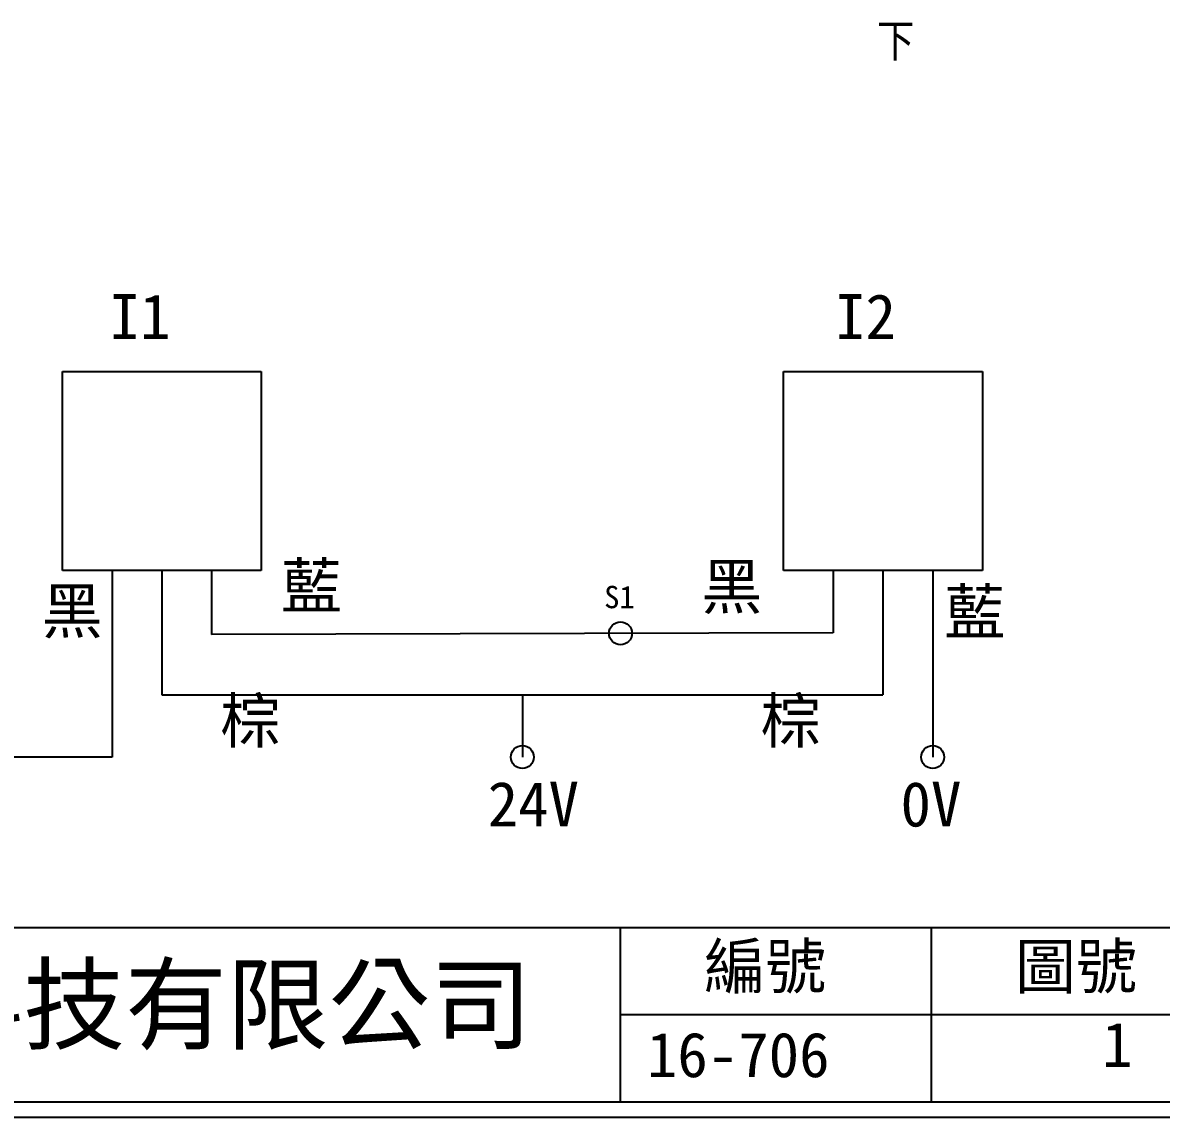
# Model space of a CAD drawing. Extents: x 275 to 562, y 265 to 469.
# Drawn here: x 362.6 to 454.1, y 264.9 to 353 of the extents above; entities that cross this region are included whole.
import ezdxf

# ---------------------------------------------------------------- set-up
doc = ezdxf.new("R2010")
doc.units = 0
doc.layers.add('圖框層', color=7, linetype='CONTINUOUS')
doc.layers.add('標尺寸層', color=3, linetype='CONTINUOUS')
doc.styles.add('CNS', font='romanc.shx', dxfattribs={"bigfont": 'chineset.shx'})
doc.styles.add('STSL', font='kaiu.ttf')

msp = doc.modelspace()

# ---------------------------------------------------------------- linework, layer by layer
at = {"layer": '圖框層', "color": 7}
for p, q in [((276.148, 280.195), (560.648, 280.195)), ((410.648, 266.195), (410.648, 280.195)), ((435.648, 266.195), (435.648, 280.195)), ((410.648, 273.195), (560.648, 273.195)), ((276.148, 266.195), (560.648, 266.195)), ((274.898, 264.945), (561.898, 264.945))]:
    msp.add_line(p, q, dxfattribs=at)
at = {"layer": '標尺寸層', "color": 7}
for p, q in [((365.748, 308.908), (365.748, 324.908)), ((365.748, 324.908), (381.748, 324.908)), ((381.748, 324.908), (381.748, 308.908)), ((423.748, 308.908), (423.748, 324.908)), ((423.748, 324.908), (439.748, 324.908)), ((439.748, 324.908), (439.748, 308.908)), ((369.748, 308.908), (365.748, 308.908)), ((373.748, 308.908), (369.748, 308.908)), ((377.748, 308.908), (373.748, 308.908)), ((373.748, 308.908), (373.748, 298.908)), ((377.748, 308.908), (377.748, 303.766)), ((381.748, 308.908), (377.748, 308.908)), ((427.748, 308.908), (423.748, 308.908)), ((427.748, 308.908), (427.748, 303.908)), ((431.748, 308.908), (427.748, 308.908)), ((435.748, 308.908), (431.748, 308.908)), ((431.748, 308.908), (431.748, 298.908)), ((439.748, 308.908), (435.748, 308.908)), ((435.748, 308.908), (435.748, 293.908)), ((427.748, 303.908), (377.748, 303.766)), ((373.748, 298.908), (431.748, 298.908)), ((373.748, 298.908), (402.748, 298.908)), ((402.748, 298.908), (402.748, 293.908))]:
    msp.add_line(p, q, dxfattribs=at)
at = {"layer": '標尺寸層', "color": 0}
for p, q in [((369.748, 308.908), (369.748, 293.908)), ((369.748, 293.908), (283.26, 293.908))]:
    msp.add_line(p, q, dxfattribs=at)
at = {"layer": '標尺寸層', "color": 7}
for centre in [(410.64, 303.86), (402.748, 293.908), (435.748, 293.908)]:
    msp.add_circle(centre, 0.92, dxfattribs=at)

# ---------------------------------------------------------------- texts
at = {"layer": '圖框層', "color": 2, "style": 'STSL'}
for s, p in [('I1', (369.543, 327.536)), ('I2', (427.889, 327.536)), ('24V', (399.954, 288.325)), ('0V', (433.16, 288.325))]:
    msp.add_text(s, height=3.6, dxfattribs=at).set_placement(p)
at = {"layer": '圖框層', "color": 4, "style": 'STSL'}
for s, height, p in [('藍', 3.6, (383.325, 305.862)), ('黑', 3.6, (417.132, 305.821)), ('黑', 3.6, (364.087, 303.859)), ('S1', 1.8, (409.331, 305.877)), ('藍', 3.6, (436.674, 303.785)), ('棕', 3.6, (378.411, 295.015)), ('棕', 3.6, (421.87, 295.015))]:
    msp.add_text(s, height=height, dxfattribs=at).set_placement(p)
at = {"layer": '圖框層', "color": 7, "style": 'STSL'}
for s, height, p in [('編號', 3.6, (417.363, 275.282)), ('圖號', 3.6, (442.363, 275.282)), ('泓陞自動化科技有限公司', 6, (313.501, 271.022)), ('    1', 3.6, (439.578, 268.981)), ('16-706', 3.6, (412.761, 268.169))]:
    msp.add_text(s, height=height, dxfattribs=at).set_placement(p)
at = {"layer": '標尺寸層', "color": 2, "insert": (431.277, 352.912), "char_height": 3, "attachment_point": 1, "style": 'CNS'}
msp.add_mtext_dynamic_manual_height_columns('下', width=14.52996, gutter_width=32.5, heights=[0], dxfattribs=at)

doc.saveas('drawing.dxf')
